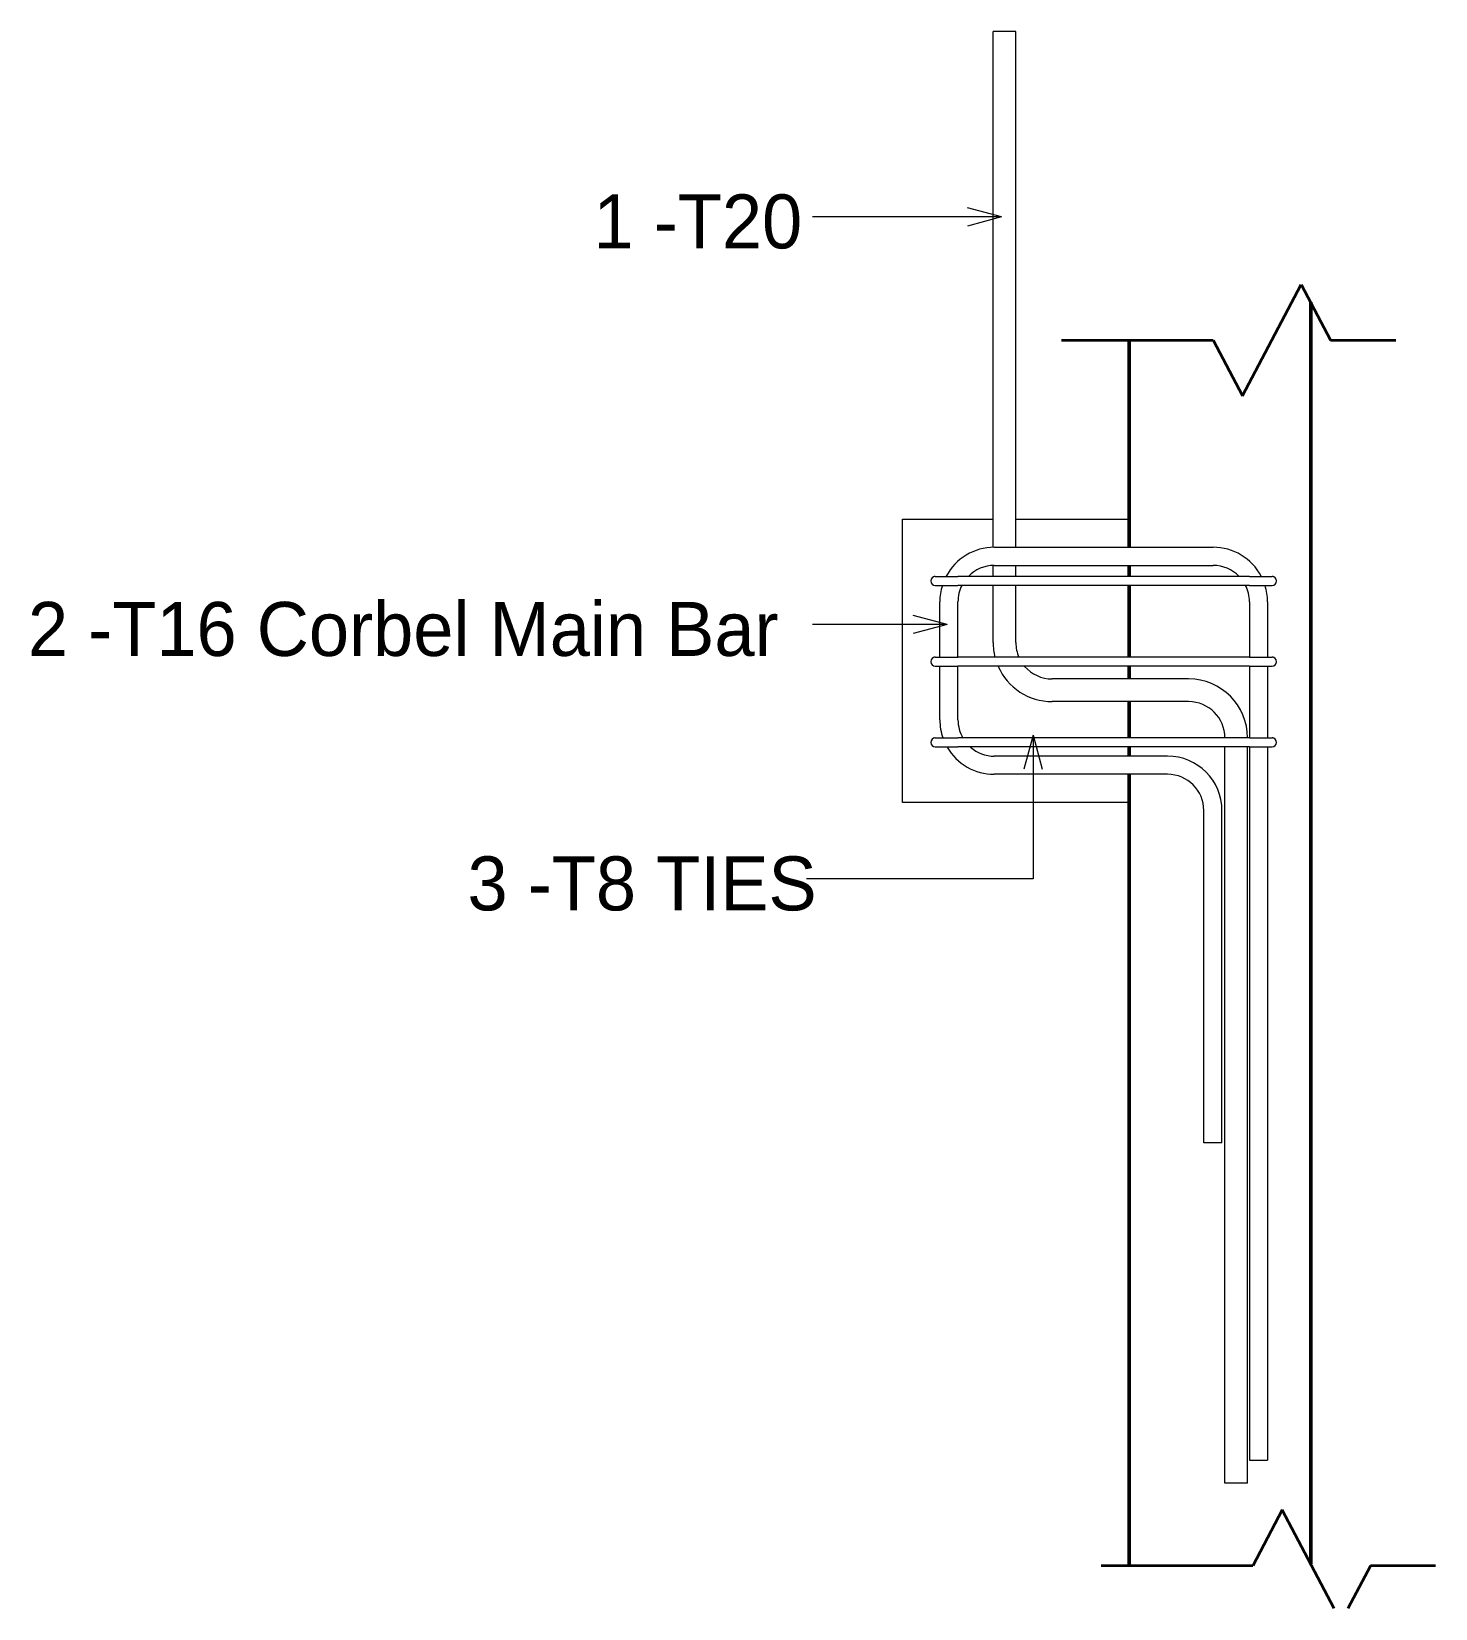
# Model space of a CAD drawing. Header units: millimetres. Extents: x -6138 to 17183, y 2886 to 77066.
# Drawn here: x 15945 to 17183, y 4769 to 6160 of the extents above.
import ezdxf

# ---------------------------------------------------------------- set-up
doc = ezdxf.new("R2010")
doc.units = ezdxf.units.MM
for name, color, linetype, lineweight in [('A-DETL-GENF', 92, 'Continuous', 18), ('A-DETL-MEDM', 33, 'Continuous', 35), ('A-WALL', 113, 'Continuous', 25), ('S-BEAM', 12, 'Continuous', 18), ('S-RBAR', 171, 'Continuous', 18), ('S-RBAR-IDEN', 171, 'Continuous', 9)]:
    doc.layers.add(name, color=color, linetype=linetype, lineweight=lineweight)
doc.styles.add('Nirmala UI_1', font='Nirmala.ttf', dxfattribs={"height": 47.625})

# ---------------------------------------------------------------- blocks, each defined once
blk = doc.blocks.new('M_Break Line - M_Break Line-5416970-Detail 1')
at = {"layer": 'A-DETL-MEDM'}
for p, q in [((76768, 4856), (76742.2, 4806.8)), ((76813.8, 4769.1), (76768, 4856)), ((76742.2, 4806.8), (76608.4, 4806.8)), ((76845.7, 4806.8), (76825.8, 4769.1)), ((76903.1, 4806.8), (76845.7, 4806.8))]:
    blk.add_line(p, q, dxfattribs=at)
blk = doc.blocks.new('M_Break Line - M_Break Line-5417060-Detail 1')
at = {"layer": 'A-DETL-MEDM'}
for p, q in [((76733, 5838.5), (76784.8, 5936.8)), ((76784.8, 5936.8), (76810.7, 5887.7)), ((76573.4, 5887.7), (76707.2, 5887.7)), ((76707.2, 5887.7), (76733, 5838.5)), ((76810.7, 5887.7), (76868.1, 5887.7))]:
    blk.add_line(p, q, dxfattribs=at)

msp = doc.modelspace()

# ---------------------------------------------------------------- linework, layer by layer
at = {"layer": 'A-WALL', "lineweight": 50}
for p, q in [((17073.3, 4808.5), (17073.3, 5921.2)), ((16913.3, 5887.7), (16913.3, 5704.9)), ((16913.3, 5688.9), (16913.3, 5679.2)), ((16913.3, 5671.2), (16913.3, 5608)), ((16913.3, 5600), (16913.3, 5588.8)), ((16913.3, 5568.8), (16913.3, 5536.8)), ((16913.3, 5528.8), (16913.3, 5520.7)), ((16913.3, 5504.7), (16913.3, 4806.8))]:
    msp.add_line(p, q, dxfattribs=at)
at = {"layer": 'S-BEAM'}
for p, q in [((16713.3, 5479.7), (16713.3, 5729.7)), ((16713.3, 5729.7), (16793.3, 5729.7)), ((16813.3, 5729.7), (16913.3, 5729.7)), ((16913.3, 5479.7), (16713.3, 5479.7))]:
    msp.add_line(p, q, dxfattribs=at)
at = {"layer": 'S-RBAR'}
for p, q in [((16813.3, 6159.7), (16793.3, 6159.7)), ((16793.3, 5704.7), (16793.3, 6159.7)), ((16813.3, 5704.9), (16813.3, 6159.7)), ((16794.3, 5704.9), (16987.3, 5704.9)), ((16793.3, 5679.2), (16793.3, 5688.7)), ((16794.3, 5688.9), (16987.3, 5688.9)), ((16813.3, 5679.2), (16813.3, 5688.9)), ((16742.3, 5679.2), (16762.3, 5679.2)), ((17019.3, 5679.2), (16762.3, 5679.2)), ((17019.3, 5679.2), (17039.3, 5679.2)), ((16742.3, 5671.2), (16762.3, 5671.2)), ((17019.3, 5671.2), (16762.3, 5671.2)), ((16793.3, 5620.8), (16793.3, 5671.2)), ((16813.3, 5620.8), (16813.3, 5671.2)), ((17019.3, 5671.2), (17039.3, 5671.2)), ((16746.3, 5608), (16746.3, 5656.9)), ((16762.3, 5608), (16762.3, 5656.9)), ((17019.3, 5656.9), (17019.3, 5608)), ((17035.3, 5656.9), (17035.3, 5608)), ((16742.3, 5608), (16762.3, 5608)), ((17019.3, 5608), (16762.3, 5608)), ((17019.3, 5608), (17039.3, 5608)), ((16742.3, 5600), (16762.3, 5600)), ((16746.3, 5552.7), (16746.3, 5600)), ((16762.3, 5552.7), (16762.3, 5600)), ((17019.3, 5600), (16762.3, 5600)), ((17019.3, 5600), (17019.3, 5536.8)), ((17019.3, 5600), (17039.3, 5600)), ((17035.3, 5600), (17035.3, 5536.8)), ((16965.7, 5588.8), (16845.3, 5588.8)), ((16965.7, 5568.8), (16845.3, 5568.8)), ((16742.3, 5536.8), (16762.3, 5536.8)), ((17019.3, 5536.8), (16762.3, 5536.8)), ((17019.3, 5536.8), (17039.3, 5536.8)), ((16742.3, 5528.8), (16762.3, 5528.8)), ((17019.3, 5528.8), (16762.3, 5528.8)), ((16997.7, 4879.7), (16997.7, 5528.8)), ((17017.7, 4879.7), (17017.7, 5528.8)), ((17019.3, 5528.8), (17019.3, 4899.7)), ((17019.3, 5528.8), (17039.3, 5528.8)), ((17035.3, 5528.8), (17035.3, 4899.7)), ((16947.1, 5520.7), (16794.3, 5520.7)), ((16947.1, 5504.7), (16794.3, 5504.7)), ((16979.1, 5179.7), (16979.1, 5472.7)), ((16995.1, 5179.7), (16995.1, 5472.7)), ((16995.1, 5179.7), (16979.1, 5179.7)), ((17019.3, 4899.7), (17035.3, 4899.7)), ((17017.7, 4879.7), (16997.7, 4879.7))]:
    msp.add_line(p, q, dxfattribs=at)
for centre, radius, start, end in [((16794.3, 5656.9), 48, 90, 152.1338), ((16987.3, 5656.9), 48, 27.8662, 90), ((16794.3, 5656.9), 32, 90, 135.6207), ((16987.3, 5656.9), 32, 44.3793, 90), ((16742.3, 5675.2), 4, 90, 270), ((16742.3, 5675.2), 4, 90, 105), ((17039.3, 5675.2), 4, 75, 90), ((17039.3, 5675.2), 4, 270, 90), ((17039.3, 5675.2), 4, 75, 90), ((16794.3, 5656.9), 48, 162.4994, 180), ((16794.3, 5656.9), 32, 153.2007, 180), ((16987.3, 5656.9), 32, 0, 26.7993), ((16987.3, 5656.9), 48, 360, 17.5006), ((16845.3, 5620.8), 52, 180, 194.2325), ((16845.3, 5620.8), 32, 180, 203.7222), ((16742.3, 5604), 4, 90, 270), ((16742.3, 5604), 4, 90, 105), ((17039.3, 5604), 4, 75, 90), ((17039.3, 5604), 4, 270, 90), ((17039.3, 5604), 4, 75, 90), ((16845.3, 5620.8), 52, 203.7446, 270), ((16845.3, 5620.8), 32, 220.7959, 270), ((16965.7, 5536.8), 52, 360, 90), ((16965.7, 5536.8), 32, 0, 90), ((16794.3, 5552.7), 48, 180, 199.6305), ((16794.3, 5552.7), 32, 180, 209.9942), ((16742.3, 5532.8), 4, 90, 270), ((16742.3, 5532.8), 4, 90, 105), ((17039.3, 5532.8), 4, 75, 90), ((17039.3, 5532.8), 4, 270, 90), ((17039.3, 5532.8), 4, 75, 90), ((16794.3, 5552.7), 48, 210, 270), ((16794.3, 5552.7), 32, 229.0398, 270), ((16947.1, 5472.7), 48, 360, 90), ((16947.1, 5472.7), 32, 0, 90)]:
    msp.add_arc(centre, radius, start, end, dxfattribs=at)
at = {"layer": 'S-RBAR-IDEN'}
for p, q in [((16800.6, 5996.2), (16634.1, 5996.2)), ((16800.6, 5996.2), (16770.6, 6004.3)), ((16800.6, 5996.2), (16770.6, 5988.2)), ((16752.8, 5636.8), (16634, 5636.8)), ((16752.8, 5636.8), (16722.8, 5644.8)), ((16752.8, 5636.8), (16722.8, 5628.8)), ((16828.5, 5539.1), (16820.5, 5509.1)), ((16828.5, 5539.1), (16836.6, 5509.1)), ((16828.5, 5539.1), (16828.5, 5412.4)), ((16828.5, 5412.4), (16628.8, 5412.4))]:
    msp.add_line(p, q, dxfattribs=at)

# ---------------------------------------------------------------- block references
at = {"layer": 'A-DETL-GENF'}
for name in ['M_Break Line - M_Break Line-5417060-Detail 1', 'M_Break Line - M_Break Line-5416970-Detail 1']:
    msp.add_blockref(name, (-59719.8, 0), dxfattribs=at)

# ---------------------------------------------------------------- texts
at = {"layer": 'S-RBAR-IDEN', "attachment_point": 1, "style": 'Nirmala UI_1'}
for s, insert, char_height, width in [('1 -T20', (16440.9, 6016.1), 47.62, 232.489), ('2 -T16 Corbel Main Bar', (15942.2, 5656.7), 47.625, 836.962), ('3 -T8 TIES', (16329.8, 5432.3), 47.62, 360.759)]:
    msp.add_mtext(s, dxfattribs=dict(at, insert=insert, char_height=char_height, width=width))

doc.saveas('drawing.dxf')
